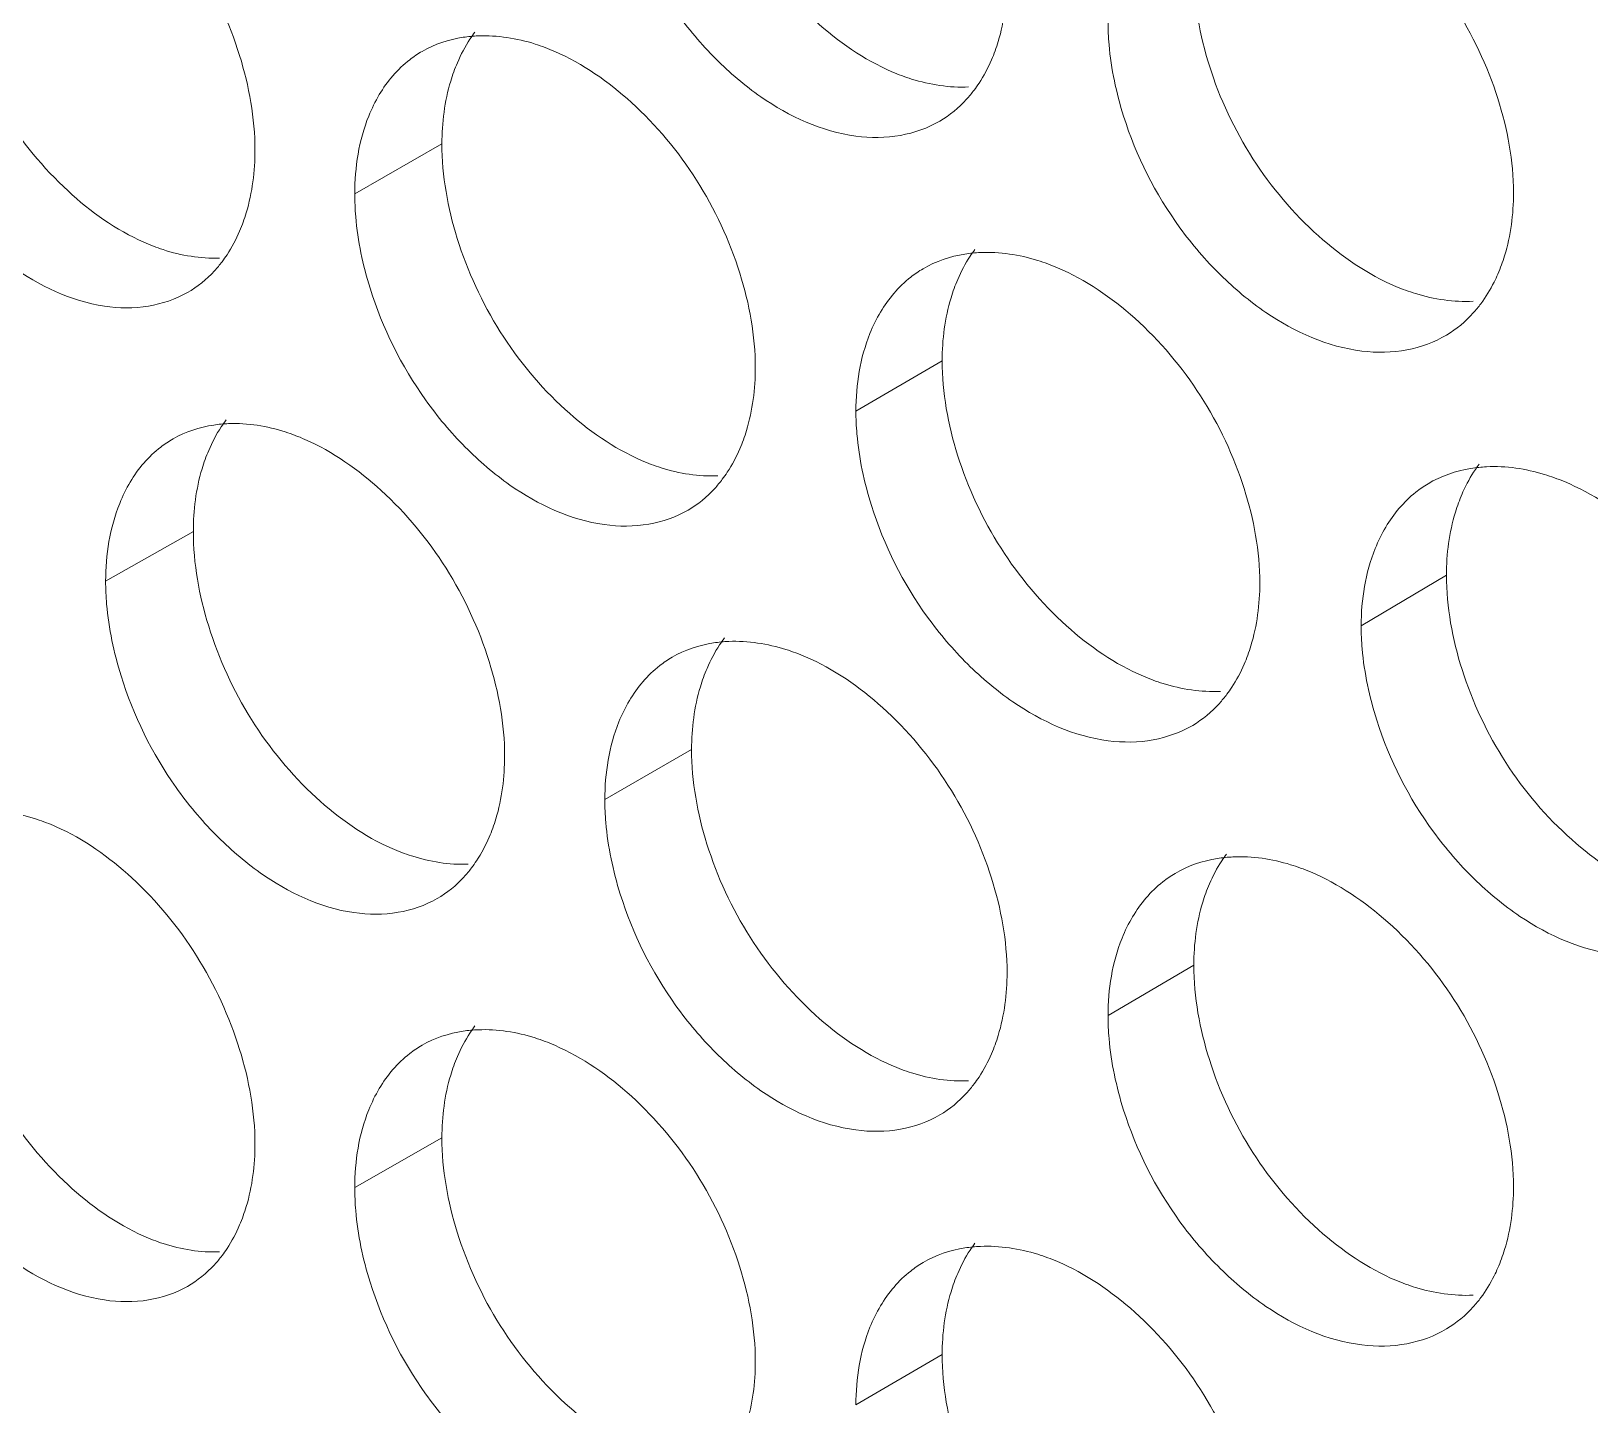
# Model space of a CAD drawing. Header units: millimetres. Extents: x 1177 to 4147, y 93 to 2194.
# Drawn here: x 2607.16 to 2619.51, y 834.58 to 845.47 of the extents above; entities that cross this region are included whole.
import ezdxf

# ---------------------------------------------------------------- set-up
doc = ezdxf.new("R2010")
doc.units = ezdxf.units.MM
doc.header["$LTSCALE"] = 0.1
doc.layers.get('0').update_dxf_attribs({"lineweight": 13})
doc.layers.add('标注', color=251, linetype='Continuous', lineweight=9)

# ---------------------------------------------------------------- blocks, each defined once
blk = doc.blocks.new('02')
at = {"layer": '标注'}
for p, q in [((4498.293, 797.802), (4497.306, 797.237)), ((4503.958, 795.347), (4502.981, 794.778)), ((4495.478, 793.414), (4494.485, 792.851)), ((4509.669, 792.92), (4508.703, 792.346)), ((4501.12, 790.946), (4500.138, 790.379)), ((4506.808, 788.505), (4505.836, 787.934)), ((4498.293, 786.552), (4497.306, 785.987)), ((4503.958, 784.097), (4502.981, 783.528))]:
    blk.add_line(p, q, dxfattribs=at)
for points, knots in [([(4501.12, 802.196), (4501.12, 801.835), (4501.257, 801.085), (4501.739, 800.049), (4502.46, 799.182), (4503.071, 798.756), (4503.389, 798.619)], [0, 0, 0, 0, 0.244389, 0.506579, 0.765197, 1, 1, 1, 1]), ([(4501.12, 802.196), (4501.12, 801.835), (4501.257, 801.085), (4501.739, 800.049), (4502.46, 799.182), (4503.071, 798.756), (4503.389, 798.619)], [0, 0, 0, 0, 0.244389, 0.506579, 0.765197, 1, 1, 1, 1]), ([(4496.176, 797.732), (4496.176, 798.093), (4496.039, 798.843), (4495.56, 799.881), (4494.844, 800.752), (4494.239, 801.183), (4493.923, 801.323)], [0, 0, 0, 0, 0.244599, 0.507118, 0.765827, 1, 1, 1, 1]), ([(4510.428, 797.247), (4510.428, 797.608), (4510.288, 798.357), (4509.799, 799.391), (4509.067, 800.253), (4508.45, 800.676), (4508.128, 800.811)], [0, 0, 0, 0, 0.243745, 0.505466, 0.764291, 1, 1, 1, 1]), ([(4510.428, 797.247), (4510.428, 797.608), (4510.288, 798.357), (4509.799, 799.391), (4509.067, 800.253), (4508.45, 800.676), (4508.128, 800.811)], [0, 0, 0, 0, 0.243745, 0.505466, 0.764291, 1, 1, 1, 1]), ([(4500.313, 800.56), (4500.453, 800.111), (4500.774, 799.467), (4501.376, 798.758), (4502.016, 798.21), (4502.755, 797.867), (4503.479, 797.869), (4503.795, 797.98), (4503.931, 798.06)], [0, 0, 0, 0, 0.287059, 0.429226, 0.56464, 0.800871, 0.903676, 1, 1, 1, 1]), ([(4500.313, 800.56), (4500.453, 800.111), (4500.774, 799.467), (4501.376, 798.758), (4502.016, 798.21), (4502.755, 797.867), (4503.479, 797.869), (4503.795, 797.98), (4503.931, 798.06)], [0, 0, 0, 0, 0.287059, 0.429226, 0.56464, 0.800871, 0.903676, 1, 1, 1, 1]), ([(4492.675, 800.282), (4492.675, 799.921), (4492.811, 799.171), (4493.285, 798.132), (4493.997, 797.26), (4494.601, 796.828), (4494.917, 796.689)], [0, 0, 0, 0, 0.244904, 0.507573, 0.76612, 1, 1, 1, 1]), ([(4506.808, 799.755), (4506.808, 799.394), (4506.946, 798.645), (4507.432, 797.611), (4508.16, 796.747), (4508.775, 796.324), (4509.096, 796.188)], [0, 0, 0, 0, 0.24405, 0.505923, 0.764587, 1, 1, 1, 1]), ([(4506.808, 799.755), (4506.808, 799.394), (4506.946, 798.645), (4507.432, 797.611), (4508.16, 796.747), (4508.775, 796.324), (4509.096, 796.188)], [0, 0, 0, 0, 0.24405, 0.505923, 0.764587, 1, 1, 1, 1]), ([(4504.517, 798.753), (4504.546, 798.82), (4504.653, 799.115), (4504.693, 799.432), (4504.693, 799.671)], [0, 0, 0, 0, 0.235457, 1, 1, 1, 1]), ([(4504.517, 798.753), (4504.546, 798.82), (4504.653, 799.115), (4504.693, 799.432), (4504.693, 799.671)], [0, 0, 0, 0, 0.235457, 1, 1, 1, 1]), ([(4498.667, 799.067), (4498.647, 799.041), (4498.57, 798.932), (4498.507, 798.813), (4498.468, 798.72)], [0, 0, 0, 0, 0.243602, 1, 1, 1, 1]), ([(4505.836, 799.184), (4505.836, 799.097), (4505.853, 798.736), (4505.93, 798.378), (4506.013, 798.115)], [0, 0, 0, 0, 0.239158, 1, 1, 1, 1]), ([(4505.836, 799.184), (4505.836, 799.097), (4505.853, 798.736), (4505.93, 798.378), (4506.013, 798.115)], [0, 0, 0, 0, 0.239158, 1, 1, 1, 1]), ([(4498.704, 799.024), (4498.647, 799.022), (4498.427, 799.002), (4498.211, 798.931), (4498.069, 798.849)], [0, 0, 0, 0, 0.258662, 1, 1, 1, 1]), ([(4499.57, 798.848), (4499.498, 798.88), (4499.221, 798.985), (4498.921, 799.033), (4498.704, 799.024)], [0, 0, 0, 0, 0.266742, 1, 1, 1, 1]), ([(4498.069, 798.849), (4498.02, 798.821), (4497.827, 798.692), (4497.673, 798.509), (4497.584, 798.359)], [0, 0, 0, 0, 0.244683, 1, 1, 1, 1]), ([(4498.468, 798.72), (4498.439, 798.652), (4498.333, 798.357), (4498.293, 798.041), (4498.293, 797.802)], [0, 0, 0, 0, 0.235071, 1, 1, 1, 1]), ([(4501.842, 795.268), (4501.842, 795.629), (4501.704, 796.379), (4501.221, 797.415), (4500.499, 798.282), (4499.889, 798.71), (4499.57, 798.848)], [0, 0, 0, 0, 0.244255, 0.506454, 0.76521, 1, 1, 1, 1]), ([(4504.32, 798.411), (4504.339, 798.436), (4504.415, 798.544), (4504.477, 798.661), (4504.517, 798.753)], [0, 0, 0, 0, 0.243945, 1, 1, 1, 1]), ([(4504.32, 798.411), (4504.339, 798.436), (4504.415, 798.544), (4504.477, 798.661), (4504.517, 798.753)], [0, 0, 0, 0, 0.243945, 1, 1, 1, 1]), ([(4491.85, 798.652), (4491.988, 798.204), (4492.302, 797.561), (4492.894, 796.849), (4493.522, 796.297), (4494.247, 795.946), (4494.963, 795.937), (4495.276, 796.042), (4495.411, 796.119)], [0, 0, 0, 0, 0.288311, 0.430859, 0.566442, 0.80225, 0.904434, 1, 1, 1, 1]), ([(4503.389, 798.619), (4503.462, 798.587), (4503.74, 798.484), (4504.041, 798.436), (4504.258, 798.446)], [0, 0, 0, 0, 0.266325, 1, 1, 1, 1]), ([(4503.389, 798.619), (4503.462, 798.587), (4503.74, 798.484), (4504.041, 798.436), (4504.258, 798.446)], [0, 0, 0, 0, 0.266325, 1, 1, 1, 1]), ([(4497.584, 798.359), (4497.538, 798.282), (4497.367, 797.932), (4497.306, 797.535), (4497.306, 797.237)], [0, 0, 0, 0, 0.231548, 1, 1, 1, 1]), ([(4503.931, 798.06), (4504.044, 798.126), (4504.182, 798.239), (4504.293, 798.375), (4504.32, 798.411)], [0, 0, 0, 0, 0.744227, 1, 1, 1, 1]), ([(4503.931, 798.06), (4504.044, 798.126), (4504.182, 798.239), (4504.293, 798.375), (4504.32, 798.411)], [0, 0, 0, 0, 0.744227, 1, 1, 1, 1]), ([(4506.013, 798.115), (4506.155, 797.665), (4506.48, 797.021), (4507.089, 796.314), (4507.737, 795.768), (4508.484, 795.431), (4509.215, 795.441), (4509.533, 795.556), (4509.67, 795.638)], [0, 0, 0, 0, 0.286235, 0.428153, 0.563457, 0.799968, 0.903181, 1, 1, 1, 1]), ([(4506.013, 798.115), (4506.155, 797.665), (4506.48, 797.021), (4507.089, 796.314), (4507.737, 795.768), (4508.484, 795.431), (4509.215, 795.441), (4509.533, 795.556), (4509.67, 795.638)], [0, 0, 0, 0, 0.286235, 0.428153, 0.563457, 0.799968, 0.903181, 1, 1, 1, 1]), ([(4496.002, 796.815), (4496.031, 796.882), (4496.137, 797.177), (4496.176, 797.493), (4496.176, 797.732)], [0, 0, 0, 0, 0.235011, 1, 1, 1, 1]), ([(4498.293, 797.802), (4498.293, 797.44), (4498.43, 796.691), (4498.909, 795.654), (4499.627, 794.785), (4500.236, 794.357), (4500.554, 794.219)], [0, 0, 0, 0, 0.24456, 0.50691, 0.765504, 1, 1, 1, 1]), ([(4497.306, 797.237), (4497.306, 797.151), (4497.322, 796.788), (4497.398, 796.43), (4497.48, 796.167)], [0, 0, 0, 0, 0.239048, 1, 1, 1, 1]), ([(4510.25, 796.328), (4510.28, 796.396), (4510.387, 796.69), (4510.428, 797.008), (4510.428, 797.247)], [0, 0, 0, 0, 0.235754, 1, 1, 1, 1]), ([(4510.25, 796.328), (4510.28, 796.396), (4510.387, 796.69), (4510.428, 797.008), (4510.428, 797.247)], [0, 0, 0, 0, 0.235754, 1, 1, 1, 1]), ([(4495.803, 796.468), (4495.823, 796.494), (4495.9, 796.603), (4495.962, 796.722), (4496.002, 796.815)], [0, 0, 0, 0, 0.243534, 1, 1, 1, 1]), ([(4494.917, 796.689), (4494.988, 796.657), (4495.262, 796.551), (4495.56, 796.502), (4495.775, 796.51)], [0, 0, 0, 0, 0.266833, 1, 1, 1, 1]), ([(4504.329, 796.608), (4504.31, 796.582), (4504.235, 796.475), (4504.173, 796.358), (4504.134, 796.266)], [0, 0, 0, 0, 0.243924, 1, 1, 1, 1]), ([(4505.264, 796.4), (4505.191, 796.431), (4504.912, 796.535), (4504.609, 796.582), (4504.391, 796.572)], [0, 0, 0, 0, 0.266406, 1, 1, 1, 1]), ([(4495.411, 796.119), (4495.525, 796.183), (4495.664, 796.297), (4495.776, 796.433), (4495.803, 796.468)], [0, 0, 0, 0, 0.743822, 1, 1, 1, 1]), ([(4504.391, 796.572), (4504.332, 796.57), (4504.107, 796.548), (4503.886, 796.473), (4503.742, 796.389)], [0, 0, 0, 0, 0.258706, 1, 1, 1, 1]), ([(4503.742, 796.389), (4503.693, 796.36), (4503.502, 796.231), (4503.349, 796.048), (4503.26, 795.898)], [0, 0, 0, 0, 0.244922, 1, 1, 1, 1]), ([(4504.134, 796.266), (4504.105, 796.199), (4503.998, 795.904), (4503.958, 795.587), (4503.958, 795.347)], [0, 0, 0, 0, 0.235368, 1, 1, 1, 1]), ([(4507.555, 792.831), (4507.555, 793.192), (4507.415, 793.941), (4506.928, 794.975), (4506.199, 795.84), (4505.585, 796.264), (4505.264, 796.4)], [0, 0, 0, 0, 0.243914, 0.505794, 0.764596, 1, 1, 1, 1]), ([(4510.058, 795.992), (4510.115, 796.069), (4510.183, 796.18), (4510.237, 796.297), (4510.25, 796.328)], [0, 0, 0, 0, 0.74354, 1, 1, 1, 1]), ([(4510.058, 795.992), (4510.115, 796.069), (4510.183, 796.18), (4510.237, 796.297), (4510.25, 796.328)], [0, 0, 0, 0, 0.74354, 1, 1, 1, 1]), ([(4497.48, 796.167), (4497.62, 795.718), (4497.939, 795.075), (4498.537, 794.365), (4499.173, 793.816), (4499.907, 793.47), (4500.629, 793.469), (4500.944, 793.577), (4501.08, 793.656)], [0, 0, 0, 0, 0.287474, 0.429768, 0.565237, 0.801327, 0.903927, 1, 1, 1, 1]), ([(4509.096, 796.188), (4509.169, 796.158), (4509.449, 796.055), (4509.753, 796.009), (4509.971, 796.02)], [0, 0, 0, 0, 0.265996, 1, 1, 1, 1]), ([(4509.096, 796.188), (4509.169, 796.158), (4509.449, 796.055), (4509.753, 796.009), (4509.971, 796.02)], [0, 0, 0, 0, 0.265996, 1, 1, 1, 1]), ([(4503.26, 795.898), (4503.214, 795.821), (4503.043, 795.472), (4502.981, 795.076), (4502.981, 794.778)], [0, 0, 0, 0, 0.232026, 1, 1, 1, 1]), ([(4509.67, 795.638), (4509.782, 795.705), (4509.92, 795.82), (4510.031, 795.956), (4510.058, 795.992)], [0, 0, 0, 0, 0.744409, 1, 1, 1, 1]), ([(4509.67, 795.638), (4509.782, 795.705), (4509.92, 795.82), (4510.031, 795.956), (4510.058, 795.992)], [0, 0, 0, 0, 0.744409, 1, 1, 1, 1]), ([(4503.958, 795.347), (4503.958, 794.986), (4504.096, 794.237), (4504.579, 793.202), (4505.304, 792.336), (4505.917, 791.911), (4506.237, 791.775)], [0, 0, 0, 0, 0.244219, 0.506251, 0.764892, 1, 1, 1, 1]), ([(4501.667, 794.35), (4501.696, 794.418), (4501.802, 794.712), (4501.842, 795.029), (4501.842, 795.268)], [0, 0, 0, 0, 0.235309, 1, 1, 1, 1]), ([(4495.849, 794.677), (4495.83, 794.651), (4495.753, 794.542), (4495.691, 794.424), (4495.652, 794.331)], [0, 0, 0, 0, 0.243518, 1, 1, 1, 1]), ([(4496.741, 794.457), (4496.668, 794.489), (4496.393, 794.594), (4496.094, 794.644), (4495.878, 794.636)], [0, 0, 0, 0, 0.266913, 1, 1, 1, 1]), ([(4502.981, 794.778), (4502.981, 794.692), (4502.998, 794.33), (4503.074, 793.972), (4503.157, 793.709)], [0, 0, 0, 0, 0.239121, 1, 1, 1, 1]), ([(4495.25, 794.464), (4495.201, 794.436), (4495.007, 794.308), (4494.853, 794.125), (4494.763, 793.974)], [0, 0, 0, 0, 0.24456, 1, 1, 1, 1]), ([(4495.878, 794.636), (4495.821, 794.633), (4495.604, 794.614), (4495.39, 794.544), (4495.25, 794.464)], [0, 0, 0, 0, 0.258641, 1, 1, 1, 1]), ([(4495.652, 794.331), (4495.623, 794.264), (4495.517, 793.969), (4495.478, 793.653), (4495.478, 793.414)], [0, 0, 0, 0, 0.234922, 1, 1, 1, 1]), ([(4499.003, 790.872), (4499.003, 791.233), (4498.866, 791.983), (4498.385, 793.02), (4497.666, 793.889), (4497.058, 794.318), (4496.741, 794.457)], [0, 0, 0, 0, 0.244427, 0.506785, 0.765518, 1, 1, 1, 1]), ([(4501.468, 794.005), (4501.488, 794.031), (4501.564, 794.139), (4501.627, 794.258), (4501.667, 794.35)], [0, 0, 0, 0, 0.243785, 1, 1, 1, 1]), ([(4500.554, 794.219), (4500.626, 794.187), (4500.902, 794.083), (4501.202, 794.035), (4501.419, 794.044)], [0, 0, 0, 0, 0.266492, 1, 1, 1, 1]), ([(4510.123, 794.147), (4510.064, 794.144), (4509.833, 794.121), (4509.608, 794.043), (4509.46, 793.955)], [0, 0, 0, 0, 0.258753, 1, 1, 1, 1]), ([(4510.038, 794.175), (4509.981, 794.098), (4509.913, 793.987), (4509.859, 793.87), (4509.846, 793.84)], [0, 0, 0, 0, 0.74352, 1, 1, 1, 1]), ([(4511.004, 793.979), (4510.93, 794.01), (4510.648, 794.112), (4510.343, 794.158), (4510.123, 794.147)], [0, 0, 0, 0, 0.266077, 1, 1, 1, 1]), ([(4494.763, 793.974), (4494.717, 793.897), (4494.547, 793.547), (4494.485, 793.15), (4494.485, 792.851)], [0, 0, 0, 0, 0.231308, 1, 1, 1, 1]), ([(4501.08, 793.656), (4501.192, 793.721), (4501.33, 793.834), (4501.441, 793.969), (4501.468, 794.005)], [0, 0, 0, 0, 0.744134, 1, 1, 1, 1]), ([(4509.46, 793.955), (4509.412, 793.926), (4509.222, 793.795), (4509.07, 793.613), (4508.981, 793.464)], [0, 0, 0, 0, 0.245151, 1, 1, 1, 1]), ([(4513.313, 790.42), (4513.313, 790.781), (4513.172, 791.53), (4512.681, 792.563), (4511.946, 793.424), (4511.327, 793.844), (4511.004, 793.979)], [0, 0, 0, 0, 0.243576, 0.505139, 0.763987, 1, 1, 1, 1]), ([(4509.846, 793.84), (4509.817, 793.772), (4509.709, 793.477), (4509.669, 793.16), (4509.669, 792.92)], [0, 0, 0, 0, 0.235665, 1, 1, 1, 1]), ([(4503.157, 793.709), (4503.298, 793.26), (4503.621, 792.615), (4504.227, 791.908), (4504.871, 791.361), (4505.614, 791.021), (4506.341, 791.027), (4506.658, 791.14), (4506.795, 791.22)], [0, 0, 0, 0, 0.286646, 0.428688, 0.564047, 0.800418, 0.903427, 1, 1, 1, 1]), ([(4495.478, 793.414), (4495.478, 793.052), (4495.615, 792.302), (4496.091, 791.265), (4496.806, 790.394), (4497.412, 789.964), (4497.729, 789.825)], [0, 0, 0, 0, 0.244732, 0.507241, 0.765812, 1, 1, 1, 1]), ([(4508.981, 793.464), (4508.935, 793.387), (4508.765, 793.038), (4508.703, 792.643), (4508.703, 792.346)], [0, 0, 0, 0, 0.2325, 1, 1, 1, 1]), ([(4509.669, 792.92), (4509.669, 792.559), (4509.808, 791.81), (4510.296, 790.776), (4511.027, 789.914), (4511.644, 789.493), (4511.966, 789.358)], [0, 0, 0, 0, 0.243882, 0.505596, 0.764283, 1, 1, 1, 1]), ([(4494.485, 792.851), (4494.485, 792.765), (4494.502, 792.403), (4494.577, 792.044), (4494.659, 791.781)], [0, 0, 0, 0, 0.239012, 1, 1, 1, 1]), ([(4507.378, 791.912), (4507.407, 791.98), (4507.514, 792.274), (4507.555, 792.591), (4507.555, 792.831)], [0, 0, 0, 0, 0.235606, 1, 1, 1, 1]), ([(4508.703, 792.346), (4508.703, 792.26), (4508.719, 791.898), (4508.797, 791.54), (4508.88, 791.278)], [0, 0, 0, 0, 0.239196, 1, 1, 1, 1]), ([(4501.541, 792.17), (4501.484, 792.168), (4501.261, 792.147), (4501.043, 792.074), (4500.9, 791.991)], [0, 0, 0, 0, 0.258684, 1, 1, 1, 1]), ([(4501.492, 792.209), (4501.473, 792.183), (4501.397, 792.075), (4501.334, 791.957), (4501.295, 791.865)], [0, 0, 0, 0, 0.243764, 1, 1, 1, 1]), ([(4502.412, 791.996), (4502.339, 792.027), (4502.061, 792.131), (4501.759, 792.179), (4501.541, 792.17)], [0, 0, 0, 0, 0.266573, 1, 1, 1, 1]), ([(4500.9, 791.991), (4500.851, 791.962), (4500.659, 791.833), (4500.505, 791.65), (4500.416, 791.5)], [0, 0, 0, 0, 0.244804, 1, 1, 1, 1]), ([(4504.693, 788.421), (4504.693, 788.782), (4504.554, 789.532), (4504.069, 790.567), (4503.343, 791.433), (4502.731, 791.859), (4502.412, 791.996)], [0, 0, 0, 0, 0.244084, 0.506123, 0.764903, 1, 1, 1, 1]), ([(4501.295, 791.865), (4501.266, 791.797), (4501.16, 791.502), (4501.12, 791.186), (4501.12, 790.946)], [0, 0, 0, 0, 0.235219, 1, 1, 1, 1]), ([(4507.183, 791.573), (4507.202, 791.598), (4507.277, 791.705), (4507.339, 791.821), (4507.378, 791.912)], [0, 0, 0, 0, 0.244103, 1, 1, 1, 1]), ([(4494.659, 791.781), (4494.798, 791.333), (4495.115, 790.689), (4495.709, 789.979), (4496.342, 789.428), (4497.071, 789.079), (4497.79, 789.075), (4498.104, 789.181), (4498.239, 789.259)], [0, 0, 0, 0, 0.287891, 0.430312, 0.565838, 0.801787, 0.904179, 1, 1, 1, 1]), ([(4506.237, 791.775), (4506.31, 791.744), (4506.589, 791.641), (4506.891, 791.595), (4507.109, 791.605)], [0, 0, 0, 0, 0.26616, 1, 1, 1, 1]), ([(4500.416, 791.5), (4500.37, 791.423), (4500.199, 791.074), (4500.138, 790.677), (4500.138, 790.379)], [0, 0, 0, 0, 0.231788, 1, 1, 1, 1]), ([(4506.795, 791.22), (4506.907, 791.287), (4507.045, 791.401), (4507.156, 791.537), (4507.183, 791.573)], [0, 0, 0, 0, 0.744319, 1, 1, 1, 1]), ([(4508.88, 791.278), (4509.023, 790.828), (4509.35, 790.183), (4509.962, 789.477), (4510.615, 788.933), (4511.366, 788.598), (4512.099, 788.612), (4512.418, 788.729), (4512.556, 788.812)], [0, 0, 0, 0, 0.285826, 0.427621, 0.562871, 0.799523, 0.902937, 1, 1, 1, 1]), ([(4501.12, 790.946), (4501.12, 790.585), (4501.257, 789.835), (4501.739, 788.799), (4502.46, 787.932), (4503.071, 787.506), (4503.389, 787.369)], [0, 0, 0, 0, 0.244389, 0.506579, 0.765197, 1, 1, 1, 1]), ([(4498.829, 789.954), (4498.858, 790.022), (4498.964, 790.316), (4499.003, 790.633), (4499.003, 790.872)], [0, 0, 0, 0, 0.23516, 1, 1, 1, 1]), ([(4493.923, 790.073), (4493.851, 790.105), (4493.577, 790.211), (4493.279, 790.261), (4493.063, 790.253)], [0, 0, 0, 0, 0.267086, 1, 1, 1, 1]), ([(4500.138, 790.379), (4500.138, 790.293), (4500.154, 789.931), (4500.23, 789.573), (4500.313, 789.31)], [0, 0, 0, 0, 0.239084, 1, 1, 1, 1]), ([(4496.176, 786.482), (4496.176, 786.843), (4496.039, 787.593), (4495.56, 788.631), (4494.844, 789.502), (4494.239, 789.933), (4493.923, 790.073)], [0, 0, 0, 0, 0.244599, 0.507118, 0.765827, 1, 1, 1, 1]), ([(4498.628, 789.606), (4498.648, 789.632), (4498.725, 789.742), (4498.789, 789.861), (4498.829, 789.954)], [0, 0, 0, 0, 0.243623, 1, 1, 1, 1]), ([(4497.729, 789.825), (4497.801, 789.794), (4498.076, 789.689), (4498.375, 789.64), (4498.591, 789.649)], [0, 0, 0, 0, 0.266662, 1, 1, 1, 1]), ([(4507.251, 789.731), (4507.192, 789.728), (4506.965, 789.706), (4506.741, 789.63), (4506.595, 789.544)], [0, 0, 0, 0, 0.258729, 1, 1, 1, 1]), ([(4507.178, 789.763), (4507.159, 789.737), (4507.084, 789.631), (4507.023, 789.515), (4506.984, 789.425)], [0, 0, 0, 0, 0.244083, 1, 1, 1, 1]), ([(4508.128, 789.561), (4508.055, 789.592), (4507.774, 789.695), (4507.471, 789.741), (4507.251, 789.731)], [0, 0, 0, 0, 0.26624, 1, 1, 1, 1]), ([(4498.239, 789.259), (4498.352, 789.324), (4498.49, 789.436), (4498.601, 789.57), (4498.628, 789.606)], [0, 0, 0, 0, 0.744037, 1, 1, 1, 1]), ([(4506.595, 789.544), (4506.547, 789.515), (4506.356, 789.385), (4506.204, 789.202), (4506.115, 789.053)], [0, 0, 0, 0, 0.245038, 1, 1, 1, 1]), ([(4510.428, 785.997), (4510.428, 786.358), (4510.288, 787.107), (4509.799, 788.141), (4509.067, 789.003), (4508.45, 789.426), (4508.128, 789.561)], [0, 0, 0, 0, 0.243745, 0.505466, 0.764291, 1, 1, 1, 1]), ([(4506.984, 789.425), (4506.955, 789.357), (4506.848, 789.062), (4506.808, 788.745), (4506.808, 788.505)], [0, 0, 0, 0, 0.235516, 1, 1, 1, 1]), ([(4500.313, 789.31), (4500.453, 788.861), (4500.774, 788.217), (4501.376, 787.508), (4502.016, 786.96), (4502.755, 786.617), (4503.479, 786.619), (4503.795, 786.73), (4503.931, 786.81)], [0, 0, 0, 0, 0.287059, 0.429226, 0.56464, 0.800871, 0.903676, 1, 1, 1, 1]), ([(4492.675, 789.032), (4492.675, 788.671), (4492.811, 787.921), (4493.285, 786.882), (4493.997, 786.01), (4494.601, 785.578), (4494.917, 785.439)], [0, 0, 0, 0, 0.244904, 0.507573, 0.76612, 1, 1, 1, 1]), ([(4506.115, 789.053), (4506.069, 788.976), (4505.898, 788.627), (4505.836, 788.231), (4505.836, 787.934)], [0, 0, 0, 0, 0.232263, 1, 1, 1, 1]), ([(4506.808, 788.505), (4506.808, 788.144), (4506.946, 787.395), (4507.432, 786.361), (4508.16, 785.497), (4508.775, 785.074), (4509.096, 784.938)], [0, 0, 0, 0, 0.24405, 0.505923, 0.764587, 1, 1, 1, 1]), ([(4504.517, 787.503), (4504.546, 787.57), (4504.653, 787.865), (4504.693, 788.182), (4504.693, 788.421)], [0, 0, 0, 0, 0.235457, 1, 1, 1, 1]), ([(4505.836, 787.934), (4505.836, 787.847), (4505.853, 787.486), (4505.93, 787.128), (4506.013, 786.865)], [0, 0, 0, 0, 0.239158, 1, 1, 1, 1]), ([(4498.704, 787.774), (4498.647, 787.772), (4498.427, 787.752), (4498.211, 787.681), (4498.069, 787.599)], [0, 0, 0, 0, 0.258662, 1, 1, 1, 1]), ([(4498.667, 787.817), (4498.647, 787.791), (4498.57, 787.682), (4498.507, 787.563), (4498.468, 787.47)], [0, 0, 0, 0, 0.243602, 1, 1, 1, 1]), ([(4499.57, 787.598), (4499.498, 787.63), (4499.221, 787.735), (4498.921, 787.783), (4498.704, 787.774)], [0, 0, 0, 0, 0.266742, 1, 1, 1, 1]), ([(4498.069, 787.599), (4498.02, 787.571), (4497.827, 787.442), (4497.673, 787.259), (4497.584, 787.109)], [0, 0, 0, 0, 0.244683, 1, 1, 1, 1]), ([(4501.842, 784.018), (4501.842, 784.379), (4501.704, 785.129), (4501.221, 786.165), (4500.499, 787.032), (4499.889, 787.46), (4499.57, 787.598)], [0, 0, 0, 0, 0.244255, 0.506454, 0.76521, 1, 1, 1, 1]), ([(4491.85, 787.402), (4491.988, 786.954), (4492.302, 786.311), (4492.894, 785.599), (4493.522, 785.047), (4494.247, 784.696), (4494.963, 784.687), (4495.276, 784.792), (4495.411, 784.869)], [0, 0, 0, 0, 0.288311, 0.430859, 0.566442, 0.80225, 0.904434, 1, 1, 1, 1]), ([(4498.468, 787.47), (4498.439, 787.402), (4498.333, 787.107), (4498.293, 786.791), (4498.293, 786.552)], [0, 0, 0, 0, 0.235071, 1, 1, 1, 1]), ([(4504.32, 787.161), (4504.339, 787.186), (4504.415, 787.294), (4504.477, 787.411), (4504.517, 787.503)], [0, 0, 0, 0, 0.243945, 1, 1, 1, 1]), ([(4503.389, 787.369), (4503.462, 787.337), (4503.74, 787.234), (4504.041, 787.186), (4504.258, 787.196)], [0, 0, 0, 0, 0.266325, 1, 1, 1, 1]), ([(4497.584, 787.109), (4497.538, 787.032), (4497.367, 786.682), (4497.306, 786.285), (4497.306, 785.987)], [0, 0, 0, 0, 0.231548, 1, 1, 1, 1]), ([(4503.931, 786.81), (4504.044, 786.876), (4504.182, 786.989), (4504.293, 787.125), (4504.32, 787.161)], [0, 0, 0, 0, 0.744227, 1, 1, 1, 1]), ([(4506.013, 786.865), (4506.155, 786.415), (4506.48, 785.771), (4507.089, 785.064), (4507.737, 784.518), (4508.484, 784.181), (4509.215, 784.191), (4509.533, 784.306), (4509.67, 784.388)], [0, 0, 0, 0, 0.286235, 0.428153, 0.563457, 0.799968, 0.903181, 1, 1, 1, 1]), ([(4498.293, 786.552), (4498.293, 786.19), (4498.43, 785.441), (4498.909, 784.404), (4499.627, 783.535), (4500.236, 783.107), (4500.554, 782.969)], [0, 0, 0, 0, 0.24456, 0.50691, 0.765504, 1, 1, 1, 1]), ([(4496.002, 785.565), (4496.031, 785.632), (4496.137, 785.927), (4496.176, 786.243), (4496.176, 786.482)], [0, 0, 0, 0, 0.235011, 1, 1, 1, 1]), ([(4497.306, 785.987), (4497.306, 785.901), (4497.322, 785.538), (4497.398, 785.18), (4497.48, 784.917)], [0, 0, 0, 0, 0.239048, 1, 1, 1, 1]), ([(4510.25, 785.078), (4510.28, 785.146), (4510.387, 785.44), (4510.428, 785.758), (4510.428, 785.997)], [0, 0, 0, 0, 0.235754, 1, 1, 1, 1]), ([(4495.803, 785.218), (4495.823, 785.244), (4495.9, 785.353), (4495.962, 785.472), (4496.002, 785.565)], [0, 0, 0, 0, 0.243534, 1, 1, 1, 1]), ([(4494.917, 785.439), (4494.988, 785.407), (4495.262, 785.301), (4495.56, 785.252), (4495.775, 785.26)], [0, 0, 0, 0, 0.266833, 1, 1, 1, 1]), ([(4504.391, 785.322), (4504.332, 785.32), (4504.107, 785.298), (4503.886, 785.223), (4503.742, 785.139)], [0, 0, 0, 0, 0.258706, 1, 1, 1, 1]), ([(4504.329, 785.358), (4504.31, 785.332), (4504.235, 785.225), (4504.173, 785.108), (4504.134, 785.016)], [0, 0, 0, 0, 0.243924, 1, 1, 1, 1]), ([(4505.264, 785.15), (4505.191, 785.181), (4504.912, 785.285), (4504.609, 785.332), (4504.391, 785.322)], [0, 0, 0, 0, 0.266406, 1, 1, 1, 1]), ([(4495.411, 784.869), (4495.525, 784.933), (4495.664, 785.047), (4495.776, 785.183), (4495.803, 785.218)], [0, 0, 0, 0, 0.743822, 1, 1, 1, 1]), ([(4503.742, 785.139), (4503.693, 785.11), (4503.502, 784.981), (4503.349, 784.798), (4503.26, 784.648)], [0, 0, 0, 0, 0.244922, 1, 1, 1, 1]), ([(4507.555, 781.581), (4507.555, 781.942), (4507.415, 782.691), (4506.928, 783.725), (4506.199, 784.59), (4505.585, 785.014), (4505.264, 785.15)], [0, 0, 0, 0, 0.243914, 0.505794, 0.764596, 1, 1, 1, 1]), ([(4504.134, 785.016), (4504.105, 784.949), (4503.998, 784.654), (4503.958, 784.337), (4503.958, 784.097)], [0, 0, 0, 0, 0.235368, 1, 1, 1, 1]), ([(4509.096, 784.938), (4509.169, 784.908), (4509.449, 784.805), (4509.753, 784.759), (4509.971, 784.77)], [0, 0, 0, 0, 0.265996, 1, 1, 1, 1]), ([(4510.058, 784.742), (4510.115, 784.819), (4510.183, 784.93), (4510.237, 785.047), (4510.25, 785.078)], [0, 0, 0, 0, 0.74354, 1, 1, 1, 1]), ([(4497.48, 784.917), (4497.62, 784.468), (4497.939, 783.825), (4498.537, 783.115), (4499.173, 782.566), (4499.907, 782.22), (4500.629, 782.219), (4500.944, 782.327), (4501.08, 782.406)], [0, 0, 0, 0, 0.287474, 0.429768, 0.565237, 0.801327, 0.903927, 1, 1, 1, 1]), ([(4503.26, 784.648), (4503.214, 784.571), (4503.043, 784.222), (4502.981, 783.826), (4502.981, 783.528)], [0, 0, 0, 0, 0.232026, 1, 1, 1, 1]), ([(4509.67, 784.388), (4509.782, 784.455), (4509.92, 784.57), (4510.031, 784.706), (4510.058, 784.742)], [0, 0, 0, 0, 0.744409, 1, 1, 1, 1]), ([(4503.958, 784.097), (4503.958, 783.736), (4504.096, 782.987), (4504.579, 781.952), (4505.304, 781.086), (4505.917, 780.661), (4506.237, 780.525)], [0, 0, 0, 0, 0.244219, 0.506251, 0.764892, 1, 1, 1, 1]), ([(4501.667, 783.1), (4501.696, 783.168), (4501.802, 783.462), (4501.842, 783.779), (4501.842, 784.018)], [0, 0, 0, 0, 0.235309, 1, 1, 1, 1])]:
    blk.add_open_spline(points, degree=3, knots=knots, dxfattribs=at)

msp = doc.modelspace()

# ---------------------------------------------------------------- block references
at = {"xscale": 0.7, "yscale": 0.7, "zscale": 0.7}
msp.add_blockref('02', (-538.391, 286.112), dxfattribs=at)

doc.saveas('drawing.dxf')
